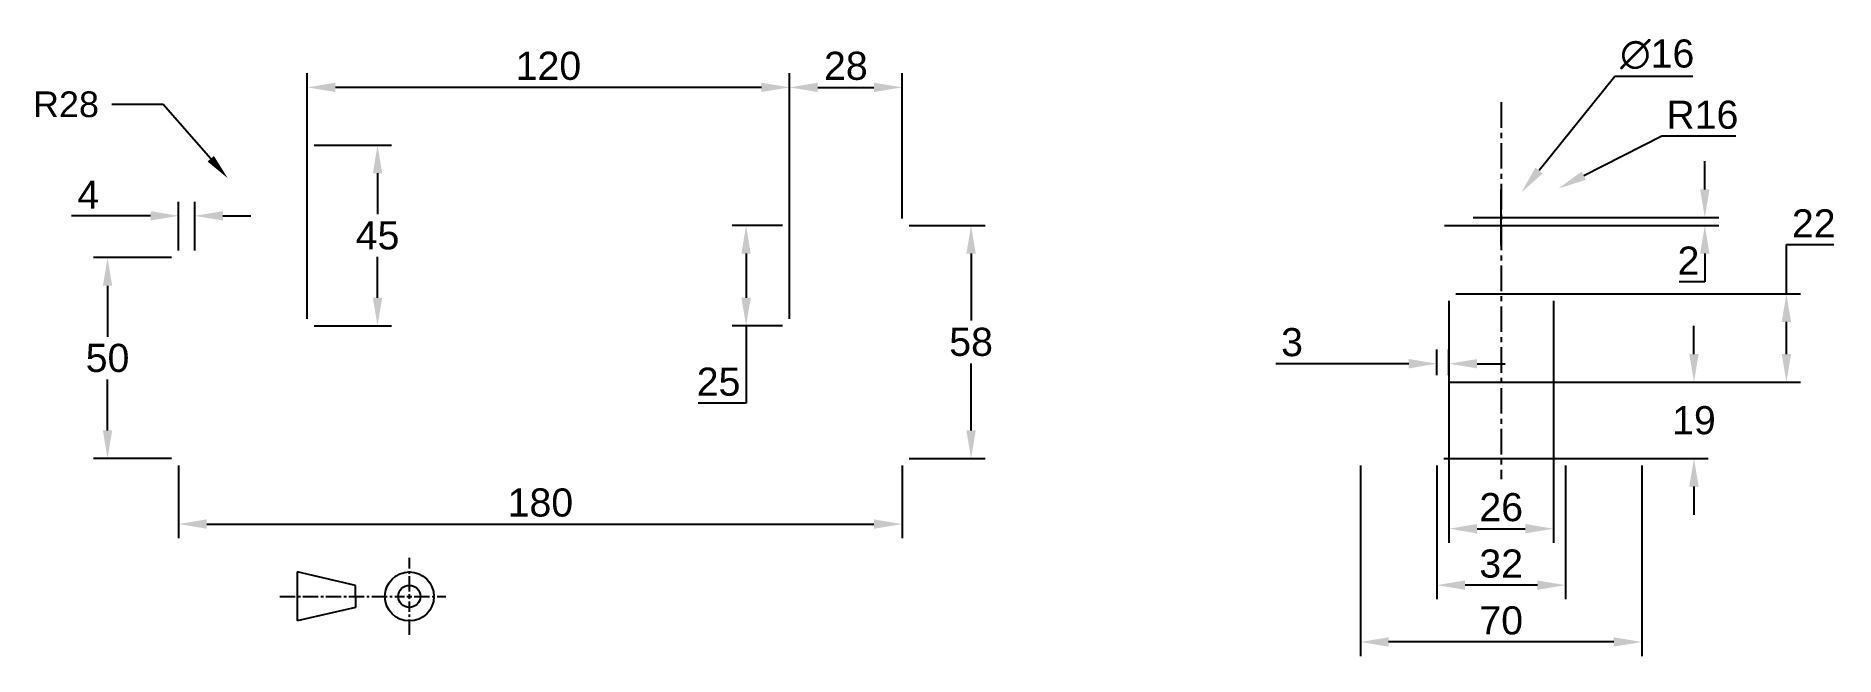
# Paper-space layout 'Layout1' of a CAD drawing. Header units: millimetres. Extents: x 16 to 240, y 15 to 92.
import ezdxf
from ezdxf import colors
from ezdxf.entities.mleader import LeaderData, LeaderLine
from ezdxf.math import Vec2, Vec3

# ---------------------------------------------------------------- set-up
doc = ezdxf.new("R2010")
doc.units = ezdxf.units.MM
doc.linetypes.add('CENTER', pattern=[50.800000000000004, 31.75, -6.35, 6.35, -6.35])
doc.linetypes.add('CENTER2', pattern=[28.575000000000003, 19.05, -3.175, 3.175, -3.175])
doc.layers.add('Layer1', color=252, linetype='Continuous')
doc.styles.get("Standard").update_dxf_attribs({"font": 'arial.ttf'})
doc.dimstyles.new('ISO-25', dxfattribs={"dimscale": 1.4, "dimtxt": 2.5, "dimasz": 2.5, "dimexe": 1.25, "dimexo": 0.625, "dimtad": 1, "dimtih": 1, "dimtoh": 1, "dimtxsty": 'Standard', "dimcen": 2.5, "dimadec": 0, "dimazin": 0, "dimtfac": 1, "dimtofl": 0, "dimtmove": 0, "dimatfit": 3, "dimfxl": 1, "dimarcsym": 0})

# ---------------------------------------------------------------- blocks, each defined once
blk = doc.blocks.new('*D8')
at = {"layer": 'Defpoints', "color": 0, "transparency": 16777216}
for p in [(33.64206001852546, 39.22806298764016), (123.6420600185255, 39.22806298764016), (123.6420600185255, 31.07250181417407)]:
    blk.add_point(p, dxfattribs=at)
at = {"layer": 'Layer1', "color": 0, "lineweight": -2, "transparency": 16777216}
for p, q in [((33.64206001852546, 38.35306298764016), (33.64206001852546, 29.32250181417407)), ((123.6420600185255, 38.35306298764016), (123.6420600185255, 29.32250181417407)), ((37.14206001852546, 31.07250181417407), (120.1420600185255, 31.07250181417407))]:
    blk.add_line(p, q, dxfattribs=at)
at = {"layer": 'Layer1', "color": 0, "transparency": 16777216}
for points in [[(37.14206001852546, 31.65583514750741), (37.14206001852546, 30.48916848084074), (33.64206001852546, 31.07250181417407)], [(120.1420600185255, 31.65583514750741), (120.1420600185255, 30.48916848084074), (123.6420600185255, 31.07250181417407)]]:
    blk.add_solid(points, dxfattribs=at)
at = {"layer": 'Layer1', "color": 0, "transparency": 16777216, "insert": (78.64206001852546, 33.73450727119999), "char_height": 3.5, "attachment_point": 5}
blk.add_mtext('180', dxfattribs=at)
blk = doc.blocks.new('*D9')
at = {"layer": 'Defpoints', "color": 0, "transparency": 16777216}
for p in [(123.6420600185255, 68.22806298744455), (123.6420600185255, 39.22806298764017), (132.2199281868924, 39.22806298764017)]:
    blk.add_point(p, dxfattribs=at)
at = {"layer": 'Layer1', "color": 0, "lineweight": -2, "transparency": 16777216}
for p, q in [((124.5170600185255, 68.22806298744455), (133.9699281868924, 68.22806298744455)), ((132.2199281868924, 64.72806298744455), (132.2199281868924, 56.39006844456828)), ((132.2199281868924, 42.72806298764017), (132.2199281868924, 51.06605753051644)), ((124.5170600185255, 39.22806298764017), (133.9699281868924, 39.22806298764017))]:
    blk.add_line(p, q, dxfattribs=at)
at = {"layer": 'Layer1', "color": 0, "transparency": 16777216}
for points in [[(131.6365948535591, 64.72806298744455), (132.8032615202258, 64.72806298744455), (132.2199281868924, 68.22806298744455)], [(131.6365948535591, 42.72806298764017), (132.8032615202258, 42.72806298764017), (132.2199281868924, 39.22806298764017)]]:
    blk.add_solid(points, dxfattribs=at)
at = {"layer": 'Layer1', "color": 0, "transparency": 16777216, "insert": (132.2199281868924, 53.72806298754231), "char_height": 3.5, "attachment_point": 5}
blk.add_mtext('58', dxfattribs=at)
blk = doc.blocks.new('*D10')
at = {"layer": 'Defpoints', "color": 0, "transparency": 16777216}
for p in [(123.6420600185255, 85.417056718857), (109.6420600185255, 68.22809811337217), (123.6420600185255, 68.22809811337217)]:
    blk.add_point(p, dxfattribs=at)
at = {"layer": 'Layer1', "color": 0, "lineweight": -2, "transparency": 16777216}
for p, q in [((109.6420600185255, 69.10309811337217), (109.6420600185255, 87.167056718857)), ((113.1420600185255, 85.417056718857), (120.1420600185255, 85.417056718857)), ((123.6420600185255, 69.10309811337217), (123.6420600185255, 87.167056718857))]:
    blk.add_line(p, q, dxfattribs=at)
at = {"layer": 'Layer1', "color": 0, "transparency": 16777216}
for points in [[(113.1420600185255, 86.00039005219033), (113.1420600185255, 84.83372338552367), (109.6420600185255, 85.417056718857)], [(120.1420600185255, 86.00039005219033), (120.1420600185255, 84.83372338552367), (123.6420600185255, 85.417056718857)]]:
    blk.add_solid(points, dxfattribs=at)
at = {"layer": 'Layer1', "color": 0, "transparency": 16777216, "insert": (116.6420600185255, 88.07906217588292), "char_height": 3.5, "attachment_point": 5}
blk.add_mtext('28', dxfattribs=at)
blk = doc.blocks.new('*D11')
at = {"layer": 'Defpoints', "color": 0, "transparency": 16777216}
for p in [(109.6420600185255, 68.22806298744455), (104.2314907084864, 55.72819154970749), (109.6420600185255, 55.72819154970749)]:
    blk.add_point(p, dxfattribs=at)
at = {"layer": 'Layer1', "color": 0, "lineweight": -2, "transparency": 16777216}
for p, q in [((108.7670600185255, 68.22806298744455), (102.4814907084864, 68.22806298744455)), ((104.2314907084864, 64.72806298744455), (104.2314907084864, 59.22819154970749)), ((108.7670600185255, 55.72819154970749), (102.4814907084864, 55.72819154970749)), ((104.2314907084864, 55.72819154970749), (104.2314907084864, 46.10543580908567)), ((104.2314907084864, 46.10543580908567), (98.2568999854305, 46.10543580908567))]:
    blk.add_line(p, q, dxfattribs=at)
at = {"layer": 'Layer1', "color": 0, "transparency": 16777216}
for points in [[(103.6481573751531, 64.72806298744455), (104.8148240418198, 64.72806298744455), (104.2314907084864, 68.22806298744455)], [(103.6481573751531, 59.22819154970749), (104.8148240418198, 59.22819154970749), (104.2314907084864, 55.72819154970749)]]:
    blk.add_solid(points, dxfattribs=at)
at = {"layer": 'Layer1', "color": 0, "transparency": 16777216, "insert": (100.8066953469584, 48.76744126611155), "char_height": 3.5, "attachment_point": 5}
blk.add_mtext('25', dxfattribs=at)
blk = doc.blocks.new('*D12')
at = {"layer": 'Defpoints', "color": 0, "transparency": 16777216}
for p in [(49.64206001852546, 85.417056718857), (49.64206001852546, 55.72819154970747), (109.6420600185255, 55.72806298752884)]:
    blk.add_point(p, dxfattribs=at)
at = {"layer": 'Layer1', "color": 0, "lineweight": -2, "transparency": 16777216}
for p, q in [((49.64206001852546, 56.60319154970747), (49.64206001852546, 87.167056718857)), ((106.1420600185255, 85.417056718857), (53.14206001852546, 85.417056718857)), ((109.6420600185255, 56.60306298752884), (109.6420600185255, 87.167056718857))]:
    blk.add_line(p, q, dxfattribs=at)
at = {"layer": 'Layer1', "color": 0, "transparency": 16777216}
for points in [[(53.14206001852546, 86.00039005219033), (53.14206001852546, 84.83372338552367), (49.64206001852546, 85.417056718857)], [(106.1420600185255, 86.00039005219033), (106.1420600185255, 84.83372338552367), (109.6420600185255, 85.417056718857)]]:
    blk.add_solid(points, dxfattribs=at)
at = {"layer": 'Layer1', "color": 0, "transparency": 16777216, "insert": (79.64206001852546, 88.07906217588292), "char_height": 3.5, "attachment_point": 5}
blk.add_mtext('120', dxfattribs=at)
blk = doc.blocks.new('*D13')
at = {"layer": 'Defpoints', "color": 0, "transparency": 16777216}
for p in [(49.64206001852548, 78.22806298737709), (58.38376280118631, 78.22806298737709), (49.64206001852548, 55.72806298752889)]:
    blk.add_point(p, dxfattribs=at)
at = {"layer": 'Layer1', "color": 0, "lineweight": -2, "transparency": 16777216}
for p, q in [((50.51706001852548, 78.22806298737709), (60.13376280118631, 78.22806298737709)), ((58.38376280118631, 74.72806298737709), (58.38376280118631, 69.63290609795776)), ((58.38376280118631, 59.22806298752889), (58.38376280118631, 64.32321987694822)), ((50.51706001852548, 55.72806298752889), (60.13376280118631, 55.72806298752889))]:
    blk.add_line(p, q, dxfattribs=at)
at = {"layer": 'Layer1', "color": 0, "transparency": 16777216}
for points in [[(57.80042946785298, 74.72806298737709), (58.96709613451965, 74.72806298737709), (58.38376280118631, 78.22806298737709)], [(57.80042946785298, 59.22806298752889), (58.96709613451965, 59.22806298752889), (58.38376280118631, 55.72806298752889)]]:
    blk.add_solid(points, dxfattribs=at)
at = {"layer": 'Layer1', "color": 0, "transparency": 16777216, "insert": (58.38376280118632, 66.97806298745296), "char_height": 3.5, "attachment_point": 5}
blk.add_mtext('45', dxfattribs=at)
blk = doc.blocks.new('*D14')
at = {"layer": 'Defpoints', "color": 0, "transparency": 16777216}
for p in [(24.79763657977245, 64.22806298747152), (33.64206001852547, 64.22806298747153), (33.64206001852547, 39.22806298764017)]:
    blk.add_point(p, dxfattribs=at)
at = {"layer": 'Layer1', "color": 0, "lineweight": -2, "transparency": 16777216}
for p, q in [((32.76706001852547, 64.22806298747153), (23.04763657977245, 64.22806298747152)), ((24.79763657977245, 60.72806298747152), (24.79763657977246, 54.39006844458177)), ((24.79763657977246, 42.72806298764017), (24.79763657977246, 49.06605753052993)), ((32.76706001852547, 39.22806298764017), (23.04763657977246, 39.22806298764017))]:
    blk.add_line(p, q, dxfattribs=at)
at = {"layer": 'Layer1', "color": 0, "transparency": 16777216}
for points in [[(24.21430324643912, 60.72806298747152), (25.38096991310579, 60.72806298747152), (24.79763657977245, 64.22806298747152)], [(24.21430324643913, 42.72806298764017), (25.38096991310579, 42.72806298764017), (24.79763657977246, 39.22806298764017)]]:
    blk.add_solid(points, dxfattribs=at)
at = {"layer": 'Layer1', "color": 0, "transparency": 16777216, "insert": (24.79763657977247, 51.72806298755583), "char_height": 3.5, "attachment_point": 5}
blk.add_mtext('50', dxfattribs=at)
blk = doc.blocks.new('*D15')
at = {"layer": 'Defpoints', "color": 0, "transparency": 16777216}
for p in [(35.64206001852546, 69.4333637248194), (33.64206001852546, 64.2280629874715), (35.64206001852546, 64.2280629874715)]:
    blk.add_point(p, dxfattribs=at)
at = {"layer": 'Layer1', "color": 0, "lineweight": -2, "transparency": 16777216}
for p, q in [((30.14206001852546, 69.4333637248194), (20.31319011093596, 69.4333637248194)), ((33.64206001852546, 65.1030629874715), (33.64206001852546, 71.1833637248194)), ((35.64206001852546, 65.1030629874715), (35.64206001852546, 71.1833637248194)), ((39.14206001852546, 69.4333637248194), (42.64206001852546, 69.4333637248194))]:
    blk.add_line(p, q, dxfattribs=at)
at = {"layer": 'Layer1', "color": 0, "transparency": 16777216}
for points in [[(30.14206001852546, 70.01669705815273), (30.14206001852546, 68.85003039148607), (33.64206001852546, 69.4333637248194)], [(39.14206001852546, 70.01669705815273), (39.14206001852546, 68.85003039148607), (35.64206001852546, 69.4333637248194)]]:
    blk.add_solid(points, dxfattribs=at)
at = {"layer": 'Layer1', "color": 0, "transparency": 16777216, "insert": (22.39862667300963, 72.0583637248194), "char_height": 3.5, "attachment_point": 5}
blk.add_mtext('4', dxfattribs=at)
blk = doc.blocks.new('*D16')
at = {"layer": 'Defpoints', "color": 0, "transparency": 16777216}
for p in [(180.6667500480498, 39.22806298764016), (215.6667500478143, 39.22819154981877), (180.6667500480498, 16.40031211956875)]:
    blk.add_point(p, dxfattribs=at)
at = {"layer": 'Layer1', "color": 0, "lineweight": -2, "transparency": 16777216}
for p, q in [((180.6667500480498, 38.35306298764016), (180.6667500480498, 14.65031211956875)), ((215.6667500478143, 38.35319154981877), (215.6667500478143, 14.65031211956875)), ((212.1667500478143, 16.40031211956875), (184.1667500480498, 16.40031211956875))]:
    blk.add_line(p, q, dxfattribs=at)
at = {"layer": 'Layer1', "color": 0, "transparency": 16777216}
for points in [[(184.1667500480498, 16.98364545290208), (184.1667500480498, 15.81697878623542), (180.6667500480498, 16.40031211956875)], [(212.1667500478143, 16.98364545290208), (212.1667500478143, 15.81697878623542), (215.6667500478143, 16.40031211956875)]]:
    blk.add_solid(points, dxfattribs=at)
at = {"layer": 'Layer1', "color": 0, "transparency": 16777216, "insert": (198.1667500479321, 19.06231757659467), "char_height": 3.5, "attachment_point": 5}
blk.add_mtext('70', dxfattribs=at)
blk = doc.blocks.new('*D17')
at = {"layer": 'Defpoints', "color": 0, "transparency": 16777216}
for p in [(190.1667500479862, 39.22809788308864), (206.1667500478779, 39.2281566543703), (190.1667500479862, 23.47155105778941)]:
    blk.add_point(p, dxfattribs=at)
at = {"layer": 'Layer1', "color": 0, "lineweight": -2, "transparency": 16777216}
for p, q in [((190.1667500479862, 38.35309788308864), (190.1667500479862, 21.72155105778941)), ((206.1667500478779, 38.3531566543703), (206.1667500478779, 21.72155105778941)), ((202.6667500478779, 23.47155105778941), (193.6667500479862, 23.47155105778941))]:
    blk.add_line(p, q, dxfattribs=at)
at = {"layer": 'Layer1', "color": 0, "transparency": 16777216}
for points in [[(193.6667500479862, 24.05488439112274), (193.6667500479862, 22.88821772445608), (190.1667500479862, 23.47155105778941)], [(202.6667500478779, 24.05488439112274), (202.6667500478779, 22.88821772445608), (206.1667500478779, 23.47155105778941)]]:
    blk.add_solid(points, dxfattribs=at)
at = {"layer": 'Layer1', "color": 0, "transparency": 16777216, "insert": (198.1667500479321, 26.13475023923552), "char_height": 3.5, "attachment_point": 5}
blk.add_mtext('32', dxfattribs=at)
blk = doc.blocks.new('*D18')
at = {"layer": 'Defpoints', "color": 0, "transparency": 16777216}
for p in [(190.9167151525317, 48.7281006379284), (222.1469694520773, 48.72810063792841), (190.1667500479862, 39.22809788308865)]:
    blk.add_point(p, dxfattribs=at)
at = {"layer": 'Layer1', "color": 0, "lineweight": -2, "transparency": 16777216}
for p, q in [((222.1469694520773, 52.22810063792841), (222.1469694520773, 55.72810063792841)), ((191.7917151525317, 48.7281006379284), (223.8969694520773, 48.72810063792841)), ((191.0417500479862, 39.22809788308865), (223.8969694520773, 39.22809788308866)), ((222.1469694520773, 35.72809788308866), (222.1469694520773, 32.22809788308866))]:
    blk.add_line(p, q, dxfattribs=at)
at = {"layer": 'Layer1', "color": 0, "transparency": 16777216}
for points in [[(221.563636118744, 52.22810063792841), (222.7303027854107, 52.22810063792841), (222.1469694520773, 48.72810063792841)], [(221.563636118744, 35.72809788308866), (222.7303027854107, 35.72809788308866), (222.1469694520773, 39.22809788308866)]]:
    blk.add_solid(points, dxfattribs=at)
at = {"layer": 'Layer1', "color": 0, "transparency": 16777216, "insert": (222.1469694520773, 43.97810201541235), "char_height": 3.5, "attachment_point": 5}
blk.add_mtext('19', dxfattribs=at)
blk = doc.blocks.new('*D19')
at = {"layer": 'Defpoints', "color": 0, "transparency": 16777216}
for p in [(191.666674747271, 59.72810339275802), (233.6517894559639, 59.72810339275802), (191.6667151525272, 48.72810339283222)]:
    blk.add_point(p, dxfattribs=at)
at = {"layer": 'Layer1', "color": 0, "lineweight": -2, "transparency": 16777216}
for p, q in [((233.6517894559639, 59.72810339275802), (233.6517894559639, 65.86026573927917)), ((233.6517894559639, 65.86026573927917), (239.5643065091699, 65.86026573927917)), ((192.541674747271, 59.72810339275802), (235.4017894559639, 59.72810339275802)), ((233.6517894559639, 52.22810339283223), (233.6517894559639, 56.22810339275802)), ((192.5417151525272, 48.72810339283222), (235.4017894559639, 48.72810339283223))]:
    blk.add_line(p, q, dxfattribs=at)
at = {"layer": 'Layer1', "color": 0, "transparency": 16777216}
for points in [[(233.0684561226306, 56.22810339275802), (234.2351227892973, 56.22810339275802), (233.6517894559639, 59.72810339275802)], [(233.0684561226306, 52.22810339283223), (234.2351227892973, 52.22810339283223), (233.6517894559639, 48.72810339283223)]]:
    blk.add_solid(points, dxfattribs=at)
at = {"layer": 'Layer1', "color": 0, "transparency": 16777216, "insert": (237.0455479825669, 68.49242808580023), "char_height": 3.5, "attachment_point": 5}
blk.add_mtext('22', dxfattribs=at)
blk = doc.blocks.new('*D20')
at = {"layer": 'Defpoints', "color": 0, "transparency": 16777216}
for p in [(191.6666747472709, 59.72810339275799), (204.6666747471836, 59.72815114442433), (204.6666747471836, 30.49566665245223)]:
    blk.add_point(p, dxfattribs=at)
at = {"layer": 'Layer1', "color": 0, "lineweight": -2, "transparency": 16777216}
for p, q in [((191.6666747472709, 58.85310339275799), (191.6666747472709, 28.74566665245223)), ((204.6666747471836, 58.85315114442433), (204.6666747471836, 28.74566665245223)), ((195.1666747472709, 30.49566665245223), (201.1666747471836, 30.49566665245223))]:
    blk.add_line(p, q, dxfattribs=at)
at = {"layer": 'Layer1', "color": 0, "transparency": 16777216}
for points in [[(195.1666747472709, 31.07899998578556), (195.1666747472709, 29.9123333191189), (191.6666747472709, 30.49566665245223)], [(201.1666747471836, 31.07899998578556), (201.1666747471836, 29.9123333191189), (204.6666747471836, 30.49566665245223)]]:
    blk.add_solid(points, dxfattribs=at)
at = {"layer": 'Layer1', "color": 0, "transparency": 16777216, "insert": (198.1666747472273, 33.15767210947815), "char_height": 3.5, "attachment_point": 5}
blk.add_mtext('26', dxfattribs=at)
blk = doc.blocks.new('*D21')
at = {"layer": 'Defpoints', "color": 0, "transparency": 16777216}
for p in [(190.2293895918211, 68.2280981133722), (198.1666398517565, 69.2281272685271), (223.4987320411537, 68.2280981133722)]:
    blk.add_point(p, dxfattribs=at)
at = {"layer": 'Layer1', "color": 0, "lineweight": -2, "transparency": 16777216}
for p, q in [((223.4987320411537, 72.7281272685271), (223.4987320411537, 76.2281272685271)), ((191.1043895918211, 68.2280981133722), (225.2487320411537, 68.22809811337221)), ((199.0416398517565, 69.2281272685271), (225.2487320411537, 69.22812726852712)), ((223.4987320411537, 64.7280981133722), (223.4987320411538, 61.22809811337221)), ((223.4987320411538, 61.22809811337221), (220.3055192171429, 61.22809811337221))]:
    blk.add_line(p, q, dxfattribs=at)
at = {"layer": 'Layer1', "color": 0, "transparency": 16777216}
for points in [[(222.9153987078204, 72.7281272685271), (224.0820653744871, 72.72812726852712), (223.4987320411537, 69.2281272685271)], [(222.9153987078204, 64.7280981133722), (224.0820653744871, 64.72809811337221), (223.4987320411537, 68.2280981133722)]]:
    blk.add_solid(points, dxfattribs=at)
at = {"layer": 'Layer1', "color": 0, "transparency": 16777216, "insert": (221.4646256291483, 63.86026045989328), "char_height": 3.5, "attachment_point": 5}
blk.add_mtext('2', dxfattribs=at)
blk = doc.blocks.new('*D22')
at = {"layer": 'Defpoints', "color": 0, "transparency": 16777216}
for p in [(191.6667151525273, 51.02684606616663), (190.1667151525373, 48.72809788302455), (191.6667151525273, 48.7281033928322)]:
    blk.add_point(p, dxfattribs=at)
at = {"layer": 'Layer1', "color": 0, "lineweight": -2, "transparency": 16777216}
for p, q in [((190.1667151525373, 49.60309788302455), (190.1667151525373, 52.77684606616663)), ((191.6667151525273, 49.6031033928322), (191.6667151525273, 52.77684606616663)), ((186.6667151525373, 51.02684606616663), (170.1266218868591, 51.02684606616663)), ((195.1667151525273, 51.02684606616663), (198.6667151525273, 51.02684606616663))]:
    blk.add_line(p, q, dxfattribs=at)
at = {"layer": 'Layer1', "color": 0, "transparency": 16777216}
for points in [[(186.6667151525373, 51.61017939949996), (186.6667151525373, 50.44351273283329), (190.1667151525373, 51.02684606616663)], [(195.1667151525273, 51.61017939949996), (195.1667151525273, 50.44351273283329), (191.6667151525273, 51.02684606616663)]]:
    blk.add_solid(points, dxfattribs=at)
at = {"layer": 'Layer1', "color": 0, "transparency": 16777216, "insert": (172.1475973302424, 53.69004524761274), "char_height": 3.5, "attachment_point": 5}
blk.add_mtext('3', dxfattribs=at)
blk = doc.blocks.new('*U23')
at = {"color": 0, "linetype": 'CENTER2', "ltscale": 0.1, "transparency": 16777216}
for p, q in [((0, 0.6099101490619433), (0, 4.810949775116569)), ((-16.09388973256614, 0), (-0.6099101490619425, 0)), ((0.6099101490619433, 0), (4.539240065820422, 0)), ((0, -4.766075361509706), (0, -0.6099101490619434))]:
    blk.add_line(p, q, dxfattribs=at)
at = {"color": 0, "linetype": 'Continuous', "ltscale": 0.1, "transparency": 16777216}
for p, q in [((-0.3049550745309716, 0), (0.3049550745309716, 0)), ((0, -0.3049550745309716), (0, 0.3049550745309716))]:
    blk.add_line(p, q, dxfattribs=at)
blk = doc.blocks.new('*D24')
at = {"layer": 'Defpoints', "color": 0, "transparency": 16777216}
for p in [(200.6766542952567, 72.34258187463935), (195.6566254083015, 66.11367266241481)]:
    blk.add_point(p, dxfattribs=at)
at = {"layer": 'Layer1', "color": 0, "lineweight": -2, "transparency": 16777216}
for p, q in [((212.2944919331597, 86.75812758532463), (202.8729169332996, 75.06772965498759)), ((221.9887279495308, 86.75812758532462), (212.2944919331597, 86.75812758532463)), ((198.1666398517791, 65.72812726852709), (198.1666398517791, 72.72812726852707)), ((194.6666398517791, 69.22812726852707), (201.6666398517791, 69.22812726852709))]:
    blk.add_line(p, q, dxfattribs=at)
at = {"layer": 'Layer1', "color": 0, "transparency": 16777216}
blk.add_solid([(202.4187256365749, 75.43377342799474), (203.3271082300243, 74.70168588198044), (200.6766542952567, 72.34258187463935)], dxfattribs=at)
at = {"layer": 'Layer1', "color": 0, "transparency": 16777216, "insert": (217.5791099413452, 89.51801844480623), "char_height": 3.5, "attachment_point": 5}
blk.add_mtext('∅16', dxfattribs=at)
blk = doc.blocks.new('*D25')
at = {"layer": 'Defpoints', "color": 0, "transparency": 16777216}
for p in [(205.3048518387917, 72.84004222163281), (198.1666398517791, 69.22812726852706)]:
    blk.add_point(p, dxfattribs=at)
at = {"layer": 'Layer1', "color": 0, "lineweight": -2, "transparency": 16777216}
for p, q in [((218.1334261290871, 79.33126430784283), (208.4278195831098, 74.42025501361657)), ((227.3692719681048, 79.33126430784284), (218.1334261290871, 79.33126430784283)), ((198.1666398517791, 65.72812726852709), (198.1666398517791, 72.72812726852709)), ((194.6666398517791, 69.22812726852706), (201.6666398517791, 69.22812726852709))]:
    blk.add_line(p, q, dxfattribs=at)
at = {"layer": 'Layer1', "color": 0, "transparency": 16777216}
blk.add_solid([(208.1644507844458, 74.94074963766957), (208.6911883817737, 73.89976038956357), (205.3048518387917, 72.84004222163281)], dxfattribs=at)
at = {"layer": 'Layer1', "color": 0, "transparency": 16777216, "insert": (223.188849048596, 81.99326976486877), "char_height": 3.5, "attachment_point": 5}
blk.add_mtext('R16', dxfattribs=at)

psp = doc.layouts.get("Layout1")

# ---------------------------------------------------------------- linework, layer by layer
for p, q in [((48.37213678832359, 25.11300709879083), (48.37213678832359, 19.0139056081714)), ((55.63150789601173, 23.43818681544394), (48.37213678832359, 25.11300709879083)), ((55.63150789601173, 22.06345635348112), (55.63150789601173, 23.43818681544394)), ((55.63150789601173, 20.68872589151829), (48.37213678832359, 19.0139056081714)), ((55.63150789601173, 22.06345635348112), (55.63150789601173, 20.68872589151829))]:
    psp.add_line(p, q)
for radius in [3.049550745309716, 1.374730461962825]:
    psp.add_circle((62.34300167420611, 22.06345635348112), radius)
at = {"layer": 'Layer1', "linetype": 'CENTER', "ltscale": 0.1}
psp.add_line((198.1667169890819, 83.55790359988447), (198.1667169890818, 36.66679464100332), dxfattribs=at)

# ---------------------------------------------------------------- block references
at = {"linetype": 'CENTER2', "ltscale": 0.1}
psp.add_blockref('*U23', (62.34300167420611, 22.06345635348112), dxfattribs=at)

# ---------------------------------------------------------------- dimensions: what is measured, and where the dimension line sits
at = {"layer": 'Layer1'}
dim = psp.add_diameter_dim_2p(p1=(195.6566254083015, 66.11367266241481), p2=(200.6766542952567, 72.34258187463935), dimstyle='ISO-25', override={"dimlfac": -2}, dxfattribs=at)
dim.commit()
dim.dimension.update_dxf_attribs({"geometry": '*D24', "text_midpoint": (217.5791099413452, 86.75812758532464), "dimtype": 163})
for base, p1, p2, picture, middle in [((49.64206001852546, 85.417056718857), (109.6420600185255, 55.72806298752884), (49.64206001852546, 55.72819154970747), '*D12', (79.64206001852546, 88.07906217588292)), ((123.6420600185255, 85.417056718857), (109.6420600185255, 68.22809811337217), (123.6420600185255, 68.22809811337217), '*D10', (116.6420600185255, 88.07906217588292)), ((123.6420600185255, 31.07250181417407), (33.64206001852546, 39.22806298764016), (123.6420600185255, 39.22806298764016), '*D8', (78.64206001852546, 33.73450727119999))]:
    dim = psp.add_linear_dim(base=base, p1=p1, p2=p2, dimstyle='ISO-25', override={"dimlfac": -2}, dxfattribs=at)
    dim.commit()
    dim.dimension.update_dxf_attribs({"geometry": picture, "text_midpoint": middle})
dim = psp.add_radius_dim(center=(198.1666398517791, 69.22812726852706), mpoint=(205.3048518387917, 72.84004222163281), dimstyle='ISO-25', override={"dimlfac": -2}, dxfattribs=at)
dim.commit()
dim.dimension.update_dxf_attribs({"geometry": '*D25', "text_midpoint": (223.188849048596, 79.33126430784284), "dimtype": 164})
for base, p1, p2, picture, middle in [((58.38376280118631, 78.22806298737709), (49.64206001852546, 55.72806298752886), (49.64206001852546, 78.22806298737706), '*D13', (58.38376280118632, 66.97806298745296)), ((223.4987320411537, 68.2280981133722), (198.1666398517564, 69.22812726852707), (190.229389591821, 68.22809811337217), '*D21', (221.4646256291483, 61.22809811337213)), ((233.6517894559639, 59.72810339275802), (191.6667151525271, 48.7281033928322), (191.6666747472709, 59.72810339275799), '*D19', (237.0455479825669, 65.86026573927909)), ((104.2314907084864, 55.72819154970749), (109.6420600185255, 68.22806298744452), (109.6420600185255, 55.72819154970746), '*D11', (100.8066953469584, 46.10543580908563)), ((222.1469694520773, 48.72810063792841), (190.1667500479862, 39.22809788308864), (190.9167151525317, 48.72810063792837), '*D18', (222.1469694520773, 43.97810201541235))]:
    dim = psp.add_linear_dim(base=base, p1=p1, p2=p2, angle=90, dimstyle='ISO-25', override={"dimlfac": -2}, dxfattribs=at)
    dim.commit()
    dim.dimension.update_dxf_attribs({"geometry": picture, "text_midpoint": middle, "dimtype": 160})
for base, p1, p2, picture, middle in [((35.64206001852546, 69.4333637248194), (33.64206001852546, 64.2280629874715), (35.64206001852546, 64.2280629874715), '*D15', (22.39862667300963, 69.4333637248194)), ((204.6666747471836, 30.49566665245223), (191.6666747472709, 59.72810339275799), (204.6666747471836, 59.72815114442433), '*D20', (198.1666747472273, 30.49566665245223)), ((191.6667151525273, 51.02684606616663), (190.1667151525373, 48.72809788302455), (191.6667151525273, 48.7281033928322), '*D22', (172.1475973302424, 51.02684606616663)), ((180.6667500480498, 16.40031211956875), (215.6667500478143, 39.22819154981877), (180.6667500480498, 39.22806298764016), '*D16', (198.1667500479321, 16.40031211956875)), ((190.1667500479862, 23.47155105778941), (206.1667500478779, 39.2281566543703), (190.1667500479862, 39.22809788308864), '*D17', (198.1667500479321, 23.47155105778941))]:
    dim = psp.add_linear_dim(base=base, p1=p1, p2=p2, dimstyle='ISO-25', override={"dimlfac": -2}, dxfattribs=at)
    dim.commit()
    dim.dimension.update_dxf_attribs({"geometry": picture, "text_midpoint": middle, "dimtype": 160})
for base, p1, p2, picture, middle in [((132.2199281868924, 39.22806298764017), (123.6420600185255, 68.22806298744452), (123.6420600185255, 39.22806298764016), '*D9', (132.2199281868924, 53.72806298754231)), ((24.79763657977245, 64.22806298747152), (33.64206001852546, 39.22806298764016), (33.64206001852546, 64.2280629874715), '*D14', (24.79763657977247, 51.72806298755583))]:
    dim = psp.add_linear_dim(base=base, p1=p1, p2=p2, angle=90, dimstyle='ISO-25', override={"dimlfac": -2}, dxfattribs=at)
    dim.commit()
    dim.dimension.update_dxf_attribs({"geometry": picture, "text_midpoint": middle})

# ---------------------------------------------------------------- leaders
ml = psp.add_multileader_mtext('Standard', dxfattribs=at)
ml.set_content('R28', color=256)
ml.set_leader_properties()
ml.build(insert=Vec2(0, 0))
ml.multileader.update_dxf_attribs({"arrow_head_size": 3.2, "scale": 0.8})
ctx = ml.context
ctx.base_point, ctx.scale, ctx.char_height, ctx.arrow_head_size, ctx.landing_gap_size, ctx.plane_origin = Vec3(14.47517320076529, 83.28589701546275), 0.8, 3.2, 3.2, 1.6, Vec3(39.74256508194031, 74.12768648622122)
ctx.text_align_type = 2
notes = []
notes.append((ctx, [(0, (1, 1, 0), (31.72810635219776, 83.28589701546275), (-1, 0), 6.4, [(0, [(39.74256508194031, 74.12768648622122)], 0, [])])]))
ctx.mtext.insert, ctx.mtext.alignment, ctx.mtext.flow_direction = Vec3(23.72810635219776, 84.91318214506711), 3, 5
for ctx, leaders in notes:
    for number, flags, end, landing, length, lines in leaders:
        leader = LeaderData()
        leader.index, (leader.has_last_leader_line, leader.has_dogleg_vector, leader.attachment_direction) = number, flags
        leader.last_leader_point, leader.dogleg_vector, leader.dogleg_length = Vec3(end), Vec3(landing), length
        for number, points, colour, breaks in lines:
            line = LeaderLine()
            line.index, line.vertices, line.color, line.breaks = number, Vec3.list(points), colors.encode_raw_color(colour), breaks
            leader.lines.append(line)
        ctx.leaders.append(leader)

doc.saveas('drawing.dxf')
